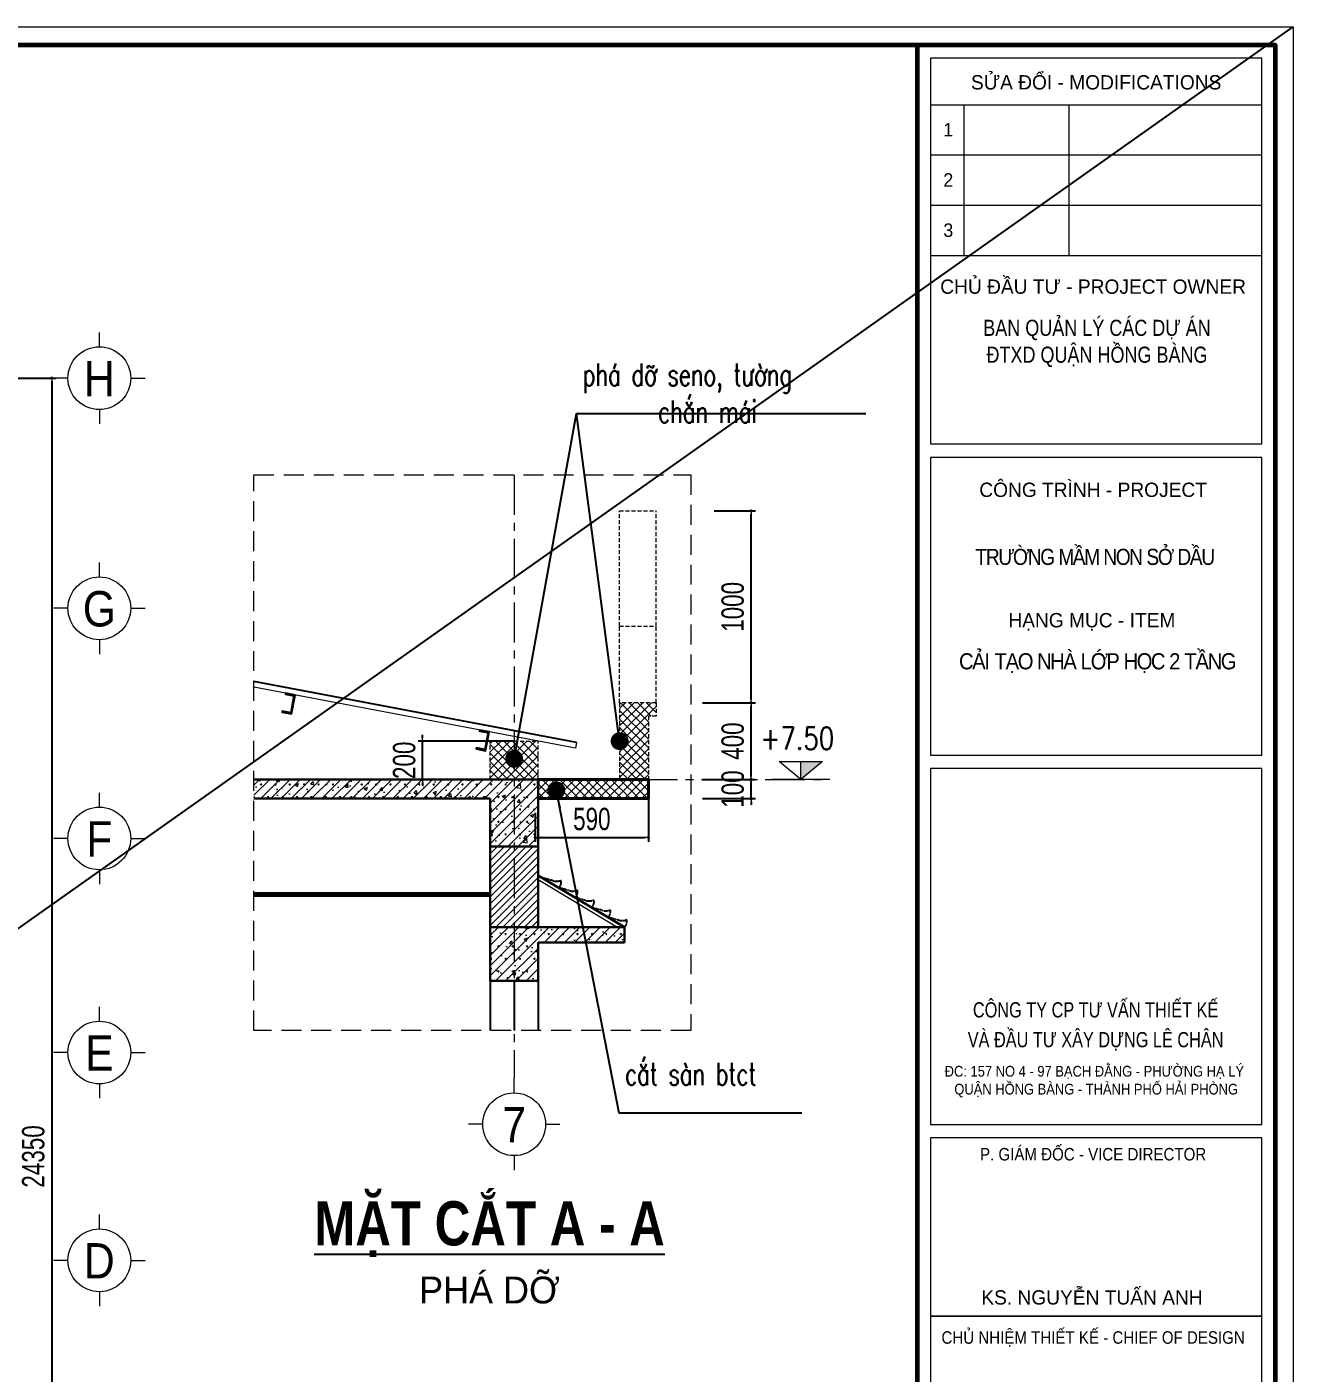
# Model space of a CAD drawing. Header units: millimetres. Extents: x -519517 to -431282, y -372679 to 113618.
# Drawn here: x -451087 to -431282, y -228917 to -207859 of the extents above; entities that cross this region are included whole.
import ezdxf
from ezdxf.enums import TextEntityAlignment as Align

# ---------------------------------------------------------------- set-up
doc = ezdxf.new("R2010")
doc.units = ezdxf.units.MM
doc.header["$LTSCALE"] = 5
for name, pattern in [('CENTER2', [28.575, 19.05, -3.175, 3.175, -3.175]), ('CENTERX2', [4, 2.5, -0.5, 0.5, -0.5]), ('DASHDOT', [1, 0.5, -0.25, 0, -0.25]), ('DASHDOTX2', [2, 1, -0.5, 0, -0.5]), ('HIDDEN', [0.375, 0.25, -0.125])]:
    doc.linetypes.add(name, pattern=pattern)
doc.layers.get('0').update_dxf_attribs({"linetype": 'CENTER2'})
for name, color, linetype, lineweight in [('08. Net Text', 3, 'Continuous', 13), ('BICO-30-KY HIEU', 30, 'Continuous', 15), ('BICO-9-NÉT CỬA', 9, 'Continuous', 25), ('Khungten_LCDI', 7, 'Continuous', 25), ('LC Dim', 8, 'Continuous', 18), ('LC Hatch', 252, 'Continuous', 9), ('LC ISO', 153, 'Continuous', 13), ('LC Net dam 1', 30, 'Continuous', 30), ('LC Net dam2', 6, 'Continuous', 40), ('LC Net khuat', 4, 'HIDDEN', 13), ('LC Net manh', 9, 'Continuous', 5), ('LC Net thay', 7, 'Continuous', 25), ('LC Net truc', 79, 'DASHDOT', 13), ('LC Text1', 3, 'Continuous', 20), ('LC Text2', 7, 'Continuous', 25), ('ĐT-8-THAY2', 8, 'Continuous', 20)]:
    doc.layers.add(name, color=color, linetype=linetype, lineweight=lineweight)
doc.layers.add('KCS_Plotter', color=11, linetype='Continuous', plot=False)
doc.layers.add('TIM', color=4, linetype='DASHDOTX2')
doc.styles.add('HOATBIF', font='hoatbif.shx', dxfattribs={"width": 0.75})
doc.styles.add('Khungten', font='VHAVAN.TTF', dxfattribs={"width": 0.9, "height": 5000})
doc.styles.add('LC 1', font='VHAVANB.TTF')
doc.styles.add('LC 3', font='vnsimli.shx', dxfattribs={"width": 0.75})
doc.styles.add('LC3', font='VHARIALB.TTF', dxfattribs={"width": 0.8})
doc.styles.add('T1', font='Vnsimli.shx', dxfattribs={"width": 0.8})
doc.styles.add('Text Khung Ten', font='VHAVAN.TTF')
doc.styles.add('Title', font='VHBLACK.TTF')
doc.styles.add('VnAvantH', font='VHAVANB.TTF', dxfattribs={"width": 0.6})
doc.dimstyles.new('Copy of 1-110', dxfattribs={"dimscale": 110, "dimtxt": 2.5, "dimasz": 0.35, "dimexe": 0.5, "dimexo": 0, "dimgap": 0.8, "dimtad": 1, "dimdec": 0, "dimzin": 0, "dimdsep": 46, "dimtxsty": 'HOATBIF', "dimblk1": 'DOT', "dimblk2": 'DOT', "dimsah": 1, "dimcen": -1, "dimdle": 1, "dimclrd": 256, "dimclre": 256, "dimclrt": 4, "dimadec": 3, "dimazin": 2, "dimtfac": 0.333333, "dimtdec": 0, "dimtix": 1, "dimtmove": 2, "dimatfit": 3, "dimldrblk": 'DOT', "dimfxl": 1, "dimtvp": 0.833333, "dimtolj": 1, "dimtzin": 0, "dimarcsym": 0})
pattern_1 = [(0, (-97666.1, -171976.7), (0, 389.71143), [9.375, -215.625]), (0, (-97666.1, -171960.47), (0, 389.71143), [9.375, -215.625]), (120, (-97666.1, -171976.7), (-337.5, -194.8557), [9.375, -215.625]), (120, (-97652, -171968.6), (-337.5, -194.8557), [9.375, -215.625]), (0, (-97553.6, -171781.85), (0, 389.71143), [9.375, -215.625]), (0, (-97553.6, -171765.6), (0, 389.71143), [9.375, -215.625]), (120, (-97553.6, -171781.85), (-337.5, -194.8557), [9.375, -215.625]), (120, (-97539.5, -171773.73), (-337.5, -194.8557), [9.375, -215.625]), (60, (-97656.7, -171976.7), (-337.5, 194.8557), [9.375, -215.625]), (60, (-97670.77, -171968.6), (-337.5, 194.8557), [9.375, -215.625]), (60, (-97544.2, -172171.56), (-337.5, 194.8557), [9.375, -215.625]), (60, (-97558.27, -172163.45), (-337.5, 194.8557), [9.375, -215.625]), (45, (-97666.08, -171976.71), (-79.549513, 79.549513), []), (50, (-97666.1, -171976.7), (537.94514, -47.0641), [56.25, -618.75]), (355, (-97666.1, -171976.7), (-104.0635, 564.1441), [45, -495]), (100.4514, (-97621.25, -171980.63), (433.882, 517.07966), [47.80514, -525.8566]), (46.1842, (-97666.1, -171826.7), (800.4308, -124.1393), [84.375, -928.125]), (96.6356, (-97599.4, -171837.05), (700.997, 730.5884), [71.7077, -788.7848]), (351.1842, (-97666.1, -171826.7), (700.9965, 730.589), [67.5, -742.5]), (21, (-97591.1, -171864.2), (447.6803, -301.96417), [56.25, -618.75]), (326, (-97591.1, -171864.2), (182.4865, 543.8625), [45, -495]), (71.4514, (-97553.8, -171889.37), (630.167, 241.8979), [47.80514, -525.8566]), (37.5, (-97666.08, -171976.7), (9.11989, 249.67039), [0, -489, 0, -502.5, 0, -496.875]), (7.5, (-97666.08, -171976.7), (197.30215, 295.80878), [0, -286.5, 0, -477.75, 0, -189.375]), (327.5, (-97833.33, -171976.7), (400.36683, -16.91615), [0, -187.5, 0, -585, 0, -776.25]), (317.5, (-97908.33, -171976.7), (437.38963, 75.07874), [0, -243.75, 0, -388.5, 0, -551.25])]
pattern_2 = [(45, (-155516.31, -173343.67), (-67.35192, 67.35192), []), (135, (-155516.31, -173343.67), (-67.35192, -67.35192), [])]

# ---------------------------------------------------------------- blocks, each defined once
blk = doc.blocks.new('lcdi fix')
at = {"layer": 'Defpoints', "lineweight": 0}
blk.add_lwpolyline([(-1200, -14850), (-1200, 14850), (40800, 14850), (40800, -14850)], close=True, dxfattribs=at)
at = {"layer": 'Khungten_LCDI', "color": 5, "lineweight": 60}
blk.add_line((36600, 14650), (36600, -14650), dxfattribs=at)
at = {"layer": 'Khungten_LCDI', "color": 5, "lineweight": 25}
blk.add_line((40600, -14650), (40600, 14650), dxfattribs=at)
at = {"layer": 'Khungten_LCDI', "color": 9, "lineweight": 15}
for p, q in [((36750, 13981), (40450, 13981)), ((37123, 13981), (37123, 12297)), ((38293, 13981), (38293, 12297)), ((36750, 13420), (40450, 13420)), ((36750, 12858), (40450, 12858)), ((36750, 12297), (40450, 12297))]:
    blk.add_line(p, q, dxfattribs=at)
at = {"layer": 'Khungten_LCDI', "color": 5, "lineweight": 60}
blk.add_lwpolyline([(0, -14650), (0, 14650), (40600, 14650), (40600, -14650)], close=True, dxfattribs=at)
at = {"layer": 'Khungten_LCDI', "color": 9, "lineweight": 15}
for points in [[(36750, 10190), (40450, 10190), (40450, 14500), (36750, 14500)], [(36750, 6712), (40450, 6712), (40450, 10040), (36750, 10040)], [(36750, 2587), (40450, 2587), (40450, 6562), (36750, 6562)], [(36750, 446), (40450, 446), (40450, 2437), (36750, 2437)], [(36750, -1522), (40450, -1522), (40450, 446), (36750, 446)]]:
    blk.add_lwpolyline(points, close=True, dxfattribs=at)
at = {"color": 7}
for s, style, p in [('söa ®æi - modifications', 'Khungten', (38600, 14151)), ('chñ ®Çu t\xad - project owner', 'Khungten', (38566, 11868)), ('c«ng tr×nh - PROJECT', 'Khungten', (38566, 9598)), ('h¹ng môc - item', 'Khungten', (38552, 8141)), ('ks. nguyÔn tuÊn anh', 'VnAvantH', (38553, 574))]:
    blk.add_text(s, height=160, dxfattribs=dict(at, style=style)).set_placement(p, align=Align.CENTER)
for s, height, style, width, p in [('c«ng ty cp t\xad vÊn thiÕt kÕ', 170, 'Title', 0.8, (38594, 3782)), ('vµ ®Çu t\xad x©y dùng lª ch©n', 170, 'Title', 0.8, (38594, 3449)), ('P. gi¸m ®èc - VICE director', 140, 'Khungten', 0.9, (38566, 2184)), ('chñ nhiÖm thiÕt kÕ - chief of design', 140, 'Khungten', 0.9, (38566, 136))]:
    blk.add_text(s, height=height, dxfattribs=dict(at, style=style, width=width)).set_placement(p, align=Align.CENTER)
at = {"color": 4, "char_height": 180, "attachment_point": 5, "style": 'Khungten'}
for s, insert, width in [('{\\f.VnArialH|b0|i0|c0|p34;\\W0.8;ban qu¶n lý c¸c dù ¸n \\P®txd quËn hång bµng}', (38609, 11313), 3619.87), ('{\\f.VnArialH|b0|i0|c0|p34;\\W0.85;\\T0.9;tr\xadêng mÇm non së dÇu}', (38582, 8927), 3712.56), ('{\\f.VnArialH|b0|i0|c0|p34;\\T0.9;c¶i t¹o nhµ líp häc 2 tÇng}', (38609, 7742), 3712.56)]:
    blk.add_mtext(s, dxfattribs=dict(at, insert=insert, width=width))
at = {"color": 7, "insert": (38600, 3241), "char_height": 120, "attachment_point": 2, "style": 'Khungten'}
blk.add_mtext_dynamic_manual_height_columns('®c: 157 no 4 - 97 b¹ch ®»ng - ph\xadêng h¹ lý   quËn hång bµng - thµnh phè h¶i phßng ', width=3421.65, gutter_width=25, heights=[0], dxfattribs=at)
at = {"color": 7, "style": 'Khungten', "width": 0.8}
for tag, p in [('REVISION', (39499, -10746)), ('NGAYHT', (39546, -11609))]:
    blk.add_attdef(tag, text='', height=200, dxfattribs=at).set_placement(p, align=Align.CENTER)
at = {"layer": '08. Net Text', "color": 7, "style": 'Text Khung Ten'}
blk.add_text('1', height=150, dxfattribs=at).set_placement((36892, 13627))
at = {"layer": '08. Net Text', "color": 7, "ltscale": 2, "style": 'Text Khung Ten'}
for s, p in [('2', (36892, 13065)), ('3', (36892, 12504))]:
    blk.add_text(s, height=150, dxfattribs=at).set_placement(p)
at = {"layer": 'LC Text1', "style": 'Title', "width": 3.882085}
for tag, p, p2 in [('TENBANVE1', (36913, -8886), (40339, -8886)), ('TENBANVE2', (36913, -9562), (40339, -9562))]:
    blk.add_attdef(tag, text='', height=250, dxfattribs=at).set_placement(p, p2, align=Align.FIT)
at = {"layer": 'LC Text1', "style": 'Title', "width": 0.7}
blk.add_attdef('SOBANVE', text='', height=250, dxfattribs=at).set_placement((39562, -13896), align=Align.CENTER)
blk = doc.blocks.new('DOT')
at = {"color": 0, "linetype": 'ByBlock'}
blk.add_line((-0.5, 0), (-1, 0), dxfattribs=at)
at = {"color": 0, "linetype": 'ByBlock', "const_width": 0.5}
blk.add_lwpolyline([(-0.25, 0, 1), (0.25, 0, 1)], format="xyb", close=True, dxfattribs=at)
blk = doc.blocks.new('*D359')
at = {"layer": 'Defpoints', "color": 0, "transparency": 16777216}
for p in [(-452313, -213353), (-452313, -237703), (-450700, -237703)]:
    blk.add_point(p, dxfattribs=at)
at = {"layer": 'LC Dim', "lineweight": -2, "transparency": 16777216}
for p, q in [((-452313, -213353), (-450630, -213353)), ((-450700, -213402), (-450700, -237654)), ((-452313, -237703), (-450630, -237703))]:
    blk.add_line(p, q, dxfattribs=at)
at = {"layer": 'LC Dim', "lineweight": -2, "transparency": 16777216, "xscale": 49, "yscale": 49, "zscale": 49}
for p, rotation in [((-450700, -213353), 90), ((-450700, -237703), 270)]:
    blk.add_blockref('DOT', p, dxfattribs=dict(at, rotation=rotation))
at = {"layer": 'LC Dim', "color": 4, "transparency": 16777216, "insert": (-450987, -225528), "char_height": 350, "attachment_point": 5, "rotation": 90, "style": 'HOATBIF'}
blk.add_mtext('\\A1;24350', dxfattribs=at)
blk = doc.blocks.new('_Dot')
at = {"color": 0, "linetype": 'ByBlock', "lineweight": -2}
blk.add_line((-0.5, 0), (-1, 0), dxfattribs=at)
at = {"color": 0, "linetype": 'ByBlock', "const_width": 0.5}
blk.add_lwpolyline([(-0.25, 0, 1), (0.25, 0, 1)], format="xyb", close=True, dxfattribs=at)
blk = doc.blocks.new('TTRUC')
at = {"layer": 'LC ISO'}
for p, q in [((0, 6.95), (0, 10.13)), ((-6.95, 0), (-10.13, 0)), ((6.95, 0), (10.13, 0)), ((0, -6.95), (0, -10.13))]:
    blk.add_line(p, q, dxfattribs=at)
at = {"layer": 'LC Net manh'}
blk.add_circle((0, 0), 6.95, dxfattribs=at)
blk = doc.blocks.new('TIEUDE1')
at = {"layer": 'LC Text2', "color": 7, "style": 'LC 1'}
blk.add_attdef('TIªU§Ò', text='', height=5, dxfattribs=at).set_placement((0, 0), align=Align.BOTTOM_CENTER)
blk.add_attdef('TL', text='', height=3, dxfattribs=at).set_placement((0, -2), align=Align.TOP_CENTER)
blk = doc.blocks.new('*D388')
at = {"layer": 'Defpoints', "color": 0, "transparency": 16777216}
for p in [(-444898, -219031), (-443466, -219031), (-443466, -219631)]:
    blk.add_point(p, dxfattribs=at)
at = {"layer": 'LC Dim', "lineweight": -2, "transparency": 16777216}
for p, q in [((-444898, -218982), (-444898, -218933)), ((-443466, -219031), (-444968, -219031)), ((-444898, -219631), (-444898, -219031)), ((-443466, -219631), (-444968, -219631)), ((-444898, -219680), (-444898, -219729))]:
    blk.add_line(p, q, dxfattribs=at)
at = {"layer": 'LC Dim', "lineweight": -2, "transparency": 16777216, "xscale": 49, "yscale": 49, "zscale": 49}
for p, rotation in [((-444898, -219031), 270), ((-444898, -219631), 90)]:
    blk.add_blockref('DOT', p, dxfattribs=dict(at, rotation=rotation))
at = {"layer": 'LC Dim', "color": 4, "transparency": 16777216, "insert": (-445185, -219331), "char_height": 350, "attachment_point": 5, "rotation": 90, "style": 'HOATBIF'}
blk.add_mtext('\\A1;200', dxfattribs=at)
blk = doc.blocks.new('*D389')
at = {"layer": 'Defpoints', "color": 0, "transparency": 16777216}
for p in [(-441366, -219781), (-443136, -220151), (-441366, -220538)]:
    blk.add_point(p, dxfattribs=at)
at = {"layer": 'LC Dim', "lineweight": -2, "transparency": 16777216}
for p, q in [((-441366, -219781), (-441366, -220608)), ((-443136, -220151), (-443136, -220608)), ((-443087, -220538), (-441415, -220538))]:
    blk.add_line(p, q, dxfattribs=at)
at = {"layer": 'LC Dim', "lineweight": -2, "transparency": 16777216, "xscale": 49, "yscale": 49, "zscale": 49, "rotation": 180}
blk.add_blockref('DOT', (-443136, -220538), dxfattribs=at)
at = {"layer": 'LC Dim', "lineweight": -2, "transparency": 16777216, "xscale": 49, "yscale": 49, "zscale": 49}
blk.add_blockref('DOT', (-441366, -220538), dxfattribs=at)
at = {"layer": 'LC Dim', "color": 4, "transparency": 16777216, "insert": (-442251, -220251), "char_height": 350, "attachment_point": 5, "style": 'HOATBIF'}
blk.add_mtext('\\A1;590', dxfattribs=at)
blk = doc.blocks.new('Caodo1')
at = {"layer": 'LC Text1'}
blk.add_hatch(color=256, dxfattribs=at).paths.add_polyline_path([(0, 200), (0, 0), (243, 200)])
for p, q in [((0, 0), (0, 200)), ((324, 0), (-324, 0))]:
    blk.add_line(p, q, dxfattribs=at)
blk.add_lwpolyline([(-243, 200), (243, 200), (0, 0), (0, 0)], close=True, dxfattribs=at)
at = {"layer": 'LC Text1', "style": 'T1', "width": 0.8}
blk.add_attdef('%%P0,00', text='', height=250, dxfattribs=at).set_placement((-39, 460), align=Align.MIDDLE_CENTER)
blk = doc.blocks.new('*D390')
at = {"layer": 'Defpoints', "color": 0, "transparency": 16777216}
for p in [(-440518, -219631), (-439759, -219631), (-440518, -219931)]:
    blk.add_point(p, dxfattribs=at)
at = {"layer": 'LC Dim', "lineweight": -2, "transparency": 16777216}
for p, q in [((-440518, -219631), (-439689, -219631)), ((-439759, -219582), (-439759, -219533)), ((-439759, -219931), (-439759, -219631)), ((-440518, -219931), (-439689, -219931)), ((-439759, -219980), (-439759, -220029))]:
    blk.add_line(p, q, dxfattribs=at)
at = {"layer": 'LC Dim', "lineweight": -2, "transparency": 16777216, "xscale": 49, "yscale": 49, "zscale": 49}
for p, rotation in [((-439759, -219631), 270), ((-439759, -219931), 90)]:
    blk.add_blockref('DOT', p, dxfattribs=dict(at, rotation=rotation))
at = {"layer": 'LC Dim', "color": 4, "transparency": 16777216, "insert": (-440046, -219781), "char_height": 350, "attachment_point": 5, "rotation": 90, "style": 'HOATBIF'}
blk.add_mtext('\\A1;100', dxfattribs=at)
blk = doc.blocks.new('*D391')
at = {"layer": 'Defpoints', "color": 0, "transparency": 16777216}
for p in [(-440518, -218431), (-439759, -218431), (-440518, -219631)]:
    blk.add_point(p, dxfattribs=at)
at = {"layer": 'LC Dim', "lineweight": -2, "transparency": 16777216}
for p, q in [((-440518, -218431), (-439689, -218431)), ((-439759, -219582), (-439759, -218480)), ((-440518, -219631), (-439689, -219631))]:
    blk.add_line(p, q, dxfattribs=at)
at = {"layer": 'LC Dim', "lineweight": -2, "transparency": 16777216, "xscale": 49, "yscale": 49, "zscale": 49}
for p, rotation in [((-439759, -218431), 90), ((-439759, -219631), 270)]:
    blk.add_blockref('DOT', p, dxfattribs=dict(at, rotation=rotation))
at = {"layer": 'LC Dim', "color": 4, "transparency": 16777216, "insert": (-440046, -219031), "char_height": 350, "attachment_point": 5, "rotation": 90, "style": 'HOATBIF'}
blk.add_mtext('\\A1;400', dxfattribs=at)
blk = doc.blocks.new('*D392')
at = {"layer": 'Defpoints', "color": 0, "transparency": 16777216}
for p in [(-440339, -215431), (-439759, -215431), (-440339, -218431)]:
    blk.add_point(p, dxfattribs=at)
at = {"layer": 'LC Dim', "lineweight": -2, "transparency": 16777216}
for p, q in [((-440339, -215431), (-439689, -215431)), ((-439759, -218382), (-439759, -215480)), ((-440339, -218431), (-439689, -218431))]:
    blk.add_line(p, q, dxfattribs=at)
at = {"layer": 'LC Dim', "lineweight": -2, "transparency": 16777216, "xscale": 49, "yscale": 49, "zscale": 49}
for p, rotation in [((-439759, -215431), 90), ((-439759, -218431), 270)]:
    blk.add_blockref('DOT', p, dxfattribs=dict(at, rotation=rotation))
at = {"layer": 'LC Dim', "color": 4, "transparency": 16777216, "insert": (-440046, -216931), "char_height": 350, "attachment_point": 5, "rotation": 90, "style": 'HOATBIF'}
blk.add_mtext('\\A1;1000', dxfattribs=at)

msp = doc.modelspace()

# ---------------------------------------------------------------- hatches: boundary and pattern name
at = {"layer": 'LC Hatch'}
h = msp.add_hatch(dxfattribs=at)
h.set_pattern_fill('ANSI37', color=256, scale=30)
h.set_pattern_definition(pattern_2)
h.paths.add_polyline_path([(-441815.6, -219630.7), (-441365.6, -219630.7), (-441365.6, -218640.7), (-441245.6, -218640.7), (-441245.6, -218430.7), (-441815.6, -218430.7)])
h = msp.add_hatch(dxfattribs=at)
h.set_pattern_fill('ANSI37', color=256, scale=30)
h.set_pattern_definition(pattern_2)
h.paths.add_polyline_path([(-443840.6, -219630.7), (-443090.6, -219630.7), (-443090.6, -219030.7), (-443840.6, -219030.7)])
h = msp.add_hatch(dxfattribs=at)
h.set_pattern_fill('BETONG', color=256, scale=75, pattern_type=2)
h.set_pattern_definition(pattern_1)
h.paths.add_polyline_path([(-443090.6, -220680.7), (-443090.6, -219630.7), (-447537, -219630.7), (-447537, -219930.7), (-443840.6, -219930.7), (-443840.6, -220680.7)])
h = msp.add_hatch(dxfattribs=at)
h.set_pattern_fill('ANSI37', color=256, scale=30)
h.set_pattern_definition(pattern_2)
h.paths.add_polyline_path([(-441365.6, -219630.7), (-443090.6, -219630.7), (-443090.6, -219727), (-443090.6, -219930.7), (-441365.6, -219930.7)])
h = msp.add_hatch(dxfattribs=at)
h.set_pattern_fill('ANSI31', color=256, scale=25)
h.set_pattern_definition([(45, (-97666.08, -171976.71), (-56.1266, 56.1266), [])])
h.paths.add_polyline_path([(-443090.6, -220680.7), (-443840.6, -220680.7), (-443840.6, -221940.7), (-443090.6, -221940.7)])
h = msp.add_hatch(dxfattribs=at)
h.set_pattern_fill('BETONG', color=256, scale=75, pattern_type=2)
h.set_pattern_definition(pattern_1)
h.paths.add_polyline_path([(-443090.6, -222180.7), (-441740.6, -222180.7), (-441740.6, -221940.7), (-443840.6, -221940.7), (-443840.6, -222780.7), (-443090.6, -222780.7)])

# ---------------------------------------------------------------- linework, layer by layer
at = {"layer": 'BICO-30-KY HIEU', "const_width": 75}
msp.add_lwpolyline([(-443840.6, -221430.7), (-447537, -221430.7)], dxfattribs=at)
at = {"layer": 'BICO-9-NÉT CỬA'}
for p, q in [((-443840.6, -222780.7), (-443840.6, -223558.8)), ((-443465.6, -222780.7), (-443465.6, -223558.8)), ((-443090.6, -222780.7), (-443090.6, -223558.8))]:
    msp.add_line(p, q, dxfattribs=at)
at = {"layer": 'KCS_Plotter'}
msp.add_line((-490081.8, -249438.6), (-431281.8, -207858.6), dxfattribs=at)
at = {"layer": 'LC ISO'}
for p, q in [((-442507.4, -219141.8), (-447537, -218188.3)), ((-442490.6, -219053.4), (-442507.4, -219141.8))]:
    msp.add_line(p, q, dxfattribs=at)
at = {"layer": 'LC Net dam 1'}
for p, q in [((-447537, -219630.7), (-441365.6, -219630.7)), ((-443090.6, -219930.7), (-443090.6, -219630.7)), ((-447537, -219930.7), (-443840.6, -219930.7)), ((-443840.6, -222780.7), (-443840.6, -219930.7)), ((-443090.6, -221940.7), (-443090.6, -219930.7)), ((-441365.6, -219930.7), (-443090.6, -219930.7)), ((-443840.6, -220680.7), (-443090.6, -220680.7)), ((-441740.6, -221940.7), (-443090.6, -221130.7)), ((-441740.6, -221940.7), (-443840.6, -221940.7)), ((-441740.6, -222180.7), (-441740.6, -221940.7)), ((-443090.6, -222780.7), (-443090.6, -222180.7)), ((-443090.6, -222780.7), (-443090.6, -222180.7)), ((-443090.6, -222180.7), (-441740.6, -222180.7)), ((-443090.6, -222780.7), (-443840.6, -222780.7))]:
    msp.add_line(p, q, dxfattribs=at)
at = {"layer": 'LC Net dam2'}
msp.add_lwpolyline([(-443090.6, -219727), (-443090.6, -219630.7), (-441365.6, -219630.7), (-441365.6, -219930.7), (-443090.6, -219930.7), (-443090.6, -219886.1)], dxfattribs=at)
at = {"layer": 'LC Net khuat', "ltscale": 50}
for p, q in [((-441815.6, -215430.7), (-441245.6, -215430.7)), ((-441815.6, -217230.7), (-441815.6, -215430.7)), ((-441245.6, -217230.7), (-441245.6, -215430.7)), ((-441815.6, -217230.7), (-441245.6, -217230.7)), ((-441815.6, -218430.7), (-441815.6, -217230.7)), ((-441245.6, -218430.7), (-441245.6, -217230.7)), ((-441245.6, -218430.7), (-441815.6, -218430.7)), ((-441815.6, -218430.7), (-441815.6, -219630.7)), ((-441245.6, -218430.7), (-441245.6, -218640.7)), ((-441365.6, -218640.7), (-441365.6, -219930.7)), ((-441245.6, -218640.7), (-441365.6, -218640.7)), ((-443840.6, -219630.7), (-443840.6, -219030.7)), ((-443840.6, -219030.7), (-443090.6, -219030.7)), ((-443090.6, -219630.7), (-443090.6, -219030.7))]:
    msp.add_line(p, q, dxfattribs=at)
at = {"layer": 'LC Net khuat', "ltscale": 250}
msp.add_lwpolyline([(-447537, -214864.5), (-440701.1, -214864.5), (-440701.1, -223558.8), (-447537, -223558.8)], close=True, dxfattribs=at)
at = {"layer": 'LC Net thay'}
msp.add_line((-442490.6, -219053.4), (-447537, -218096.7), dxfattribs=at)
for points in [[(-447039.9, -218282.5), (-447042.7, -218297.2), (-446910.2, -218322.3), (-446960.5, -218587.6), (-447093, -218562.5), (-447095.7, -218577.3), (-446948.6, -218605.2), (-446892.7, -218310.4), (-447039.9, -218282.5)], [(-444003.9, -218858.1), (-444006.7, -218872.8), (-443874.3, -218897.9), (-443924.6, -219163.2), (-444057, -219138.1), (-444059.8, -219152.8), (-443912.7, -219180.7), (-443856.8, -218886), (-444003.9, -218858.1)]]:
    msp.add_lwpolyline(points, dxfattribs=at)
at = {"layer": 'LC Net truc', "linetype": 'CENTERX2', "ltscale": 50}
for p, q in [((-443465.6, -214864.5), (-443465.6, -224308.8)), ((-447537, -219630.7), (-438624.3, -219630.7))]:
    msp.add_line(p, q, dxfattribs=at)
at = {"layer": 'TIM', "color": 2}
for p, q in [((-442856.8, -221216.5), (-443025.4, -221169.8)), ((-442599.8, -221370.7), (-442768.5, -221324)), ((-442342.8, -221524.9), (-442511.5, -221478.2)), ((-442085.9, -221679), (-442254.5, -221632.4)), ((-441828.9, -221833.2), (-441997.6, -221786.5))]:
    msp.add_line(p, q, dxfattribs=at)
for points in [[(-442768.5, -221324, 0.2965257), (-442734.5, -221208.2, -0.1620146), (-442856.8, -221216.5, 6.7129129)], [(-442511.5, -221478.2, 0.2965257), (-442477.6, -221362.4, -0.1620146), (-442599.8, -221370.7, 6.7129129)], [(-442254.5, -221632.4, 0.2965257), (-442220.6, -221516.5, -0.1620146), (-442342.8, -221524.9, 6.7129129)], [(-441997.6, -221786.5, 0.2965257), (-441963.6, -221670.7, -0.1620146), (-442085.9, -221679, 6.7129129)], [(-441740.6, -221940.7, 0.2965257), (-441706.6, -221824.9, -0.1620146), (-441828.9, -221833.2, 6.7129129)]]:
    msp.add_lwpolyline(points, format="xyb", dxfattribs=at)
at = {"layer": 'ĐT-8-THAY2'}
msp.add_line((-441857.2, -221940.7), (-443090.6, -221200.7), dxfattribs=at)

# ---------------------------------------------------------------- block references
at = {"layer": 'LC ISO', "xscale": 70.63098313741592, "yscale": 70.63098313741592, "zscale": 70.63098313741592}
for p in [(-449954.4, -213353.1), (-449954.4, -216953.1), (-449954.4, -220553.1), (-449954.4, -223903.1), (-443465.6, -225024.5), (-449954.4, -227153.1)]:
    msp.add_blockref('TTRUC', p, dxfattribs=at)
at = {"layer": 'LC Net thay', "xscale": 1.400000036310157, "yscale": 1.400000036310157, "zscale": 1.400000036310157}
msp.add_blockref('lcdi fix', (-488401.8, -228648.6), dxfattribs=at)
at = {"layer": 'LC Text1'}
ref = msp.add_blockref('Caodo1', (-438982.3, -219630.7), dxfattribs=dict(at, xscale=1.401625041179158, yscale=1.401625041179158, zscale=1.401625041179158))
ref.add_attrib('%%P0,00', '+7.50', dxfattribs={"layer": 'LC Text2', "height": 350.41, "style": 'T1', "width": 0.8}).set_placement((-439037, -218986.7), align=Align.MIDDLE_CENTER)
at = {"layer": 'LC Text2'}
ref = msp.add_blockref('TIEUDE1', (-443851.5, -227126.7), dxfattribs=dict(at, xscale=140.1625041181867, yscale=140.1625041181867, zscale=140.1625041181867))
ref.add_attrib('TIªU§Ò', '%%UmÆt c¾t a - a', dxfattribs={"color": 7, "height": 690.218, "style": 'LC3', "width": 0.8}).set_placement((-443851.5, -227126.7), align=Align.BOTTOM_CENTER)
ref.add_attrib('TL', 'ph¸ dì', dxfattribs={"color": 7, "height": 420.49, "style": 'LC 1'}).set_placement((-443851.5, -227407), align=Align.TOP_CENTER)

# ---------------------------------------------------------------- texts
at = {"layer": 'LC Text1', "ltscale": 0.2, "style": 'LC 1', "width": 0.9}
for s, p in [('h', (-449954.4, -213803)), ('g', (-449954.4, -217403)), ('f', (-449954.4, -221003)), ('e', (-449954.4, -224353)), ('7', (-443465.6, -225474.4)), ('d', (-449954.4, -227603))]:
    msp.add_text(s, height=553, dxfattribs=at).set_placement(p, align=Align.BOTTOM_CENTER)
at = {"layer": 'LC Text1', "color": 3, "char_height": 347.625, "attachment_point": 1, "style": 'LC 3'}
for s, insert, width in [('\\pi1.73813;{\\W0.7;ph¸ dì seno, t\xadêng \\P\\pi1180.76716;ch¾n m¸i}', (-442391.5, -213124.9), 4122.836), ('\\pi1.73813;{\\W0.7;c¾t sµn btct}', (-441732.9, -224064.4), 2749.716)]:
    msp.add_mtext(s, dxfattribs=dict(at, insert=insert, width=width))

# ---------------------------------------------------------------- dimensions: what is measured, and where the dimension line sits
at = {"layer": 'LC Dim'}
for base, p1, p2, angle, override, picture, middle in [((-450699.6, -237703.1), (-452313.2, -213353.1), (-452313.2, -237703.1), 270, {"dimscale": 140}, '*D359', (-450986.6, -225528.1)), ((-439758.8, -215430.7), (-440339, -218430.7), (-440339, -215430.7), 90, {"dimscale": 140, "dimlfac": 0.333333}, '*D392', (-440045.8, -216930.7)), ((-439758.8, -218430.7), (-440517.5, -219630.7), (-440517.5, -218430.7), 90, {"dimscale": 140, "dimlfac": 0.333333}, '*D391', (-440045.8, -219030.7)), ((-444897.5, -219030.7), (-443465.6, -219630.7), (-443465.6, -219030.7), 90, {"dimscale": 140, "dimlfac": 0.333333}, '*D388', (-445184.5, -219330.7)), ((-439758.8, -219630.7), (-440517.5, -219930.7), (-440517.5, -219630.7), 90, {"dimscale": 140, "dimlfac": 0.333333}, '*D390', (-440045.8, -219780.7))]:
    dim = msp.add_linear_dim(base=base, p1=p1, p2=p2, angle=angle, dimstyle='Copy of 1-110', override=override, dxfattribs=at)
    dim.commit()
    dim.dimension.update_dxf_attribs({"geometry": picture, "text_midpoint": middle})
dim = msp.add_linear_dim(base=(-441365.6, -220538.2), p1=(-443135.6, -220151.5), p2=(-441365.6, -219780.7), dimstyle='Copy of 1-110', override={"dimscale": 140, "dimlfac": 0.333333}, dxfattribs=at)
dim.commit()
dim.dimension.update_dxf_attribs({"geometry": '*D389', "text_midpoint": (-442250.6, -220251.2)})

# ---------------------------------------------------------------- leaders
for points in [[(-443465.6, -219308.4), (-442488.9, -213904.1), (-437964, -213904.1)], [(-441815.6, -219030.7), (-442488.9, -213904.1), (-437964, -213904.1)], [(-442807, -219800.9), (-441830.3, -224843.6), (-438965.7, -224843.6)]]:
    msp.add_leader(points, dimstyle='Copy of 1-110', override={"dimscale": 140, "dimasz": 2}, dxfattribs=at)

doc.saveas('drawing.dxf')
